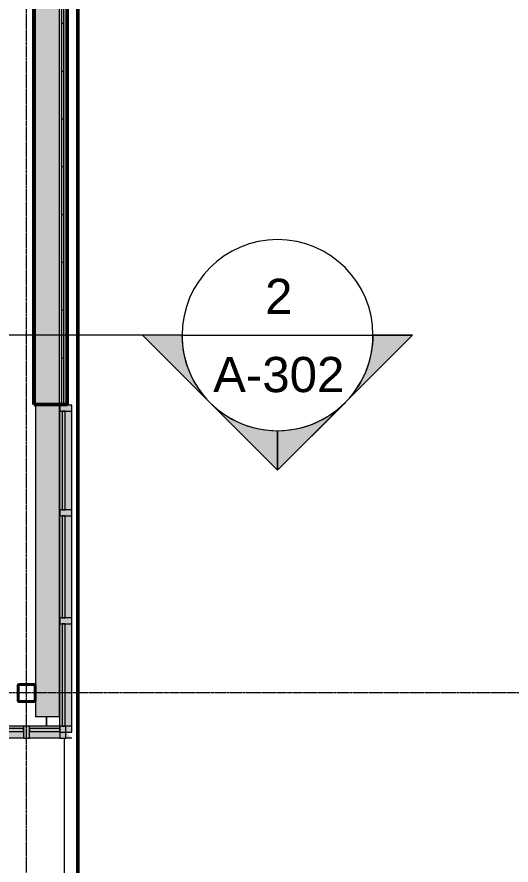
# Model space of a CAD drawing. Header units: inches. Extents: x 21836 to 26875, y -23174 to -20350.
# Drawn here: x 26267.1 to 26432.8, y -22841.9 to -22557.9 of the extents above; entities that cross this region are included whole.
import ezdxf

# ---------------------------------------------------------------- set-up
doc = ezdxf.new("R2010")
doc.units = ezdxf.units.IN
doc.header["$MEASUREMENT"] = 0
doc.linetypes.add('Grid Line 1_2_', pattern=[0.875, 0.5, -0.125, 0.125, -0.125])
doc.linetypes.add('Hidden', pattern=[0.28125, 0.1875, -0.09375])
for name, color, linetype, lineweight in [('A-GLAZ-CURT', 52, 'Continuous', 9), ('A-GLAZ-CWMG', 51, 'Continuous', 9), ('A-PROP-SBCK', 71, 'Hidden', 50), ('A-WALL', 113, 'Continuous', 13), ('A-WALL-PATT', 111, 'Continuous', 50), ('C-BLDG-PADS', 91, 'Continuous', 9), ('C-TOPO', 7, 'Continuous', 9), ('Conc', 7, 'Continuous', 9), ('G-ANNO-SYMB', 111, 'Continuous', 9), ('L-SITE-WALL', 31, 'Continuous', 13), ('S-BEAM', 12, 'Continuous', 9), ('S-COLS', 52, 'Continuous', 9), ('S-GRID', 1, 'Continuous', 9)]:
    doc.layers.add(name, color=color, linetype=linetype, lineweight=lineweight)
doc.styles.add('Arial_1', font='arial.ttf', dxfattribs={"height": 11.802395})

# ---------------------------------------------------------------- blocks, each defined once
blk = doc.blocks.new('HSS-Hollow Structural Section-Column - HSS6X6X1_4-V10-First Floor Plan')
at = {"layer": 'S-COLS', "lineweight": 30}
for p, q in [((2.534, 3), (-2.534, 3)), ((-3, 2.534), (-3, -2.534)), ((-2.767, -2.534), (-2.767, 2.534)), ((-2.534, 2.767), (2.534, 2.767)), ((2.767, 2.534), (2.767, -2.534)), ((3, -2.534), (3, 2.534)), ((2.534, -2.767), (-2.534, -2.767)), ((-2.534, -3), (2.534, -3))]:
    blk.add_line(p, q, dxfattribs=at)
for centre, radius, start, end in [((-2.534, 2.534), 0.466, 90, 180), ((2.534, 2.534), 0.466, 360, 90), ((-2.534, 2.534), 0.233, 90, 180), ((2.534, 2.534), 0.233, 0, 90), ((-2.534, -2.534), 0.466, 180, 270), ((-2.534, -2.534), 0.233, 180, 270), ((2.534, -2.534), 0.466, 270, 360), ((2.534, -2.534), 0.233, 270, 360)]:
    blk.add_arc(centre, radius, start, end, dxfattribs=at)
blk = doc.blocks.new('Girt_C - 8_D-841280-First Floor Plan')
at = {"layer": 'S-BEAM'}
for points in [[(26273.45, -22792.3), (26273.58, -22792.3), (26273.55, -22687.68), (26273.39, -22687.68), (26273.39, -22792.3)], [(26281.2, -22792.3), (26281.2, -22687.68), (26273.58, -22687.68), (26273.58, -22792.3), (26277.44, -22792.3)], [(26281.34, -22792.3), (26281.39, -22792.3), (26281.34, -22687.68), (26281.2, -22687.68), (26281.2, -22792.3)]]:
    blk.add_hatch(color=256, dxfattribs=at).paths.add_polyline_path(points, flags=0)
for p, q in [((26273.39, -22687.68), (26273.39, -22781.77)), ((26281.39, -22792.3), (26281.39, -22687.68)), ((26273.39, -22786.84), (26273.39, -22792.3)), ((26273.58, -22792.3), (26273.39, -22792.3)), ((26281.2, -22792.3), (26273.58, -22792.3)), ((26281.39, -22792.3), (26281.2, -22792.3))]:
    blk.add_line(p, q, dxfattribs=at)
blk = doc.blocks.new('System Panel - Glazed-827454-First Floor Plan')
at = {"layer": 'A-GLAZ-CURT', "transparency": 33554649}
blk.add_hatch(color=256, dxfattribs=at).paths.add_polyline_path([(17.09, 0.25), (17.09, 1.25), (-17.09, 1.25), (-17.09, 0.25)], flags=0)
at = {"layer": 'A-GLAZ-CURT', "lineweight": 13}
for p, q in [((17.09, 1.25), (-17.09, 1.25)), ((-17.09, 1.25), (-17.09, 0.25)), ((-17.09, 0.25), (17.09, 0.25)), ((17.09, 0.25), (17.09, 1.25))]:
    blk.add_line(p, q, dxfattribs=at)
at = {"layer": 'A-GLAZ-CURT'}
for p, q in [((-17.09, 0.25), (-17.09, 1.25)), ((17.09, 1.25), (-17.09, 1.25)), ((-17.09, 0.25), (17.09, 0.25)), ((17.09, 1.25), (17.09, 0.25))]:
    blk.add_line(p, q, dxfattribs=at)
blk = doc.blocks.new('Rectangular Mullion - Rectangular Mullion 1-V28-First Floor Plan')
at = {"layer": 'A-GLAZ-CWMG'}
h = blk.add_hatch(color=256, dxfattribs=at)
h.paths.add_polyline_path([(26162.83, -22799.43), (26197.02, -22799.43), (26197.02, -22797.18), (26162.83, -22797.18)], flags=0)
h.paths.add_polyline_path([(26197.02, -22796.18), (26197.02, -22795.43), (26162.83, -22795.43), (26162.83, -22796.18)], flags=0)
blk.add_hatch(color=256, dxfattribs=at).paths.add_polyline_path([(26197.02, -22797.18), (26197.02, -22796.18), (26162.83, -22796.18), (26162.83, -22797.18)], flags=0)
for p, q in [((26197.02, -22795.43), (26162.83, -22795.43)), ((26197.02, -22799.43), (26162.83, -22799.43))]:
    blk.add_line(p, q, dxfattribs=at)
blk = doc.blocks.new('Rectangular Mullion - Rectangular Mullion 1-827457-First Floor Plan')
at = {"layer": 'A-GLAZ-CWMG'}
blk.add_hatch(color=256, dxfattribs=at).paths.add_polyline_path([(0, 2), (0, -2), (-2, -2), (-2, 2)], flags=0)
at = {"layer": 'A-GLAZ-CWMG', "lineweight": 20}
for p, q in [((-2, 2), (0, 2)), ((-2, -2), (-2, 2)), ((0, 2), (0, -2)), ((0, -2), (-2, -2))]:
    blk.add_line(p, q, dxfattribs=at)
blk = doc.blocks.new('System Panel - Glazed-827461-First Floor Plan')
at = {"layer": 'A-GLAZ-CURT', "transparency": 33554649}
blk.add_hatch(color=256, dxfattribs=at).paths.add_polyline_path([(-5.06, 0.25), (5.06, 0.25), (5.06, 1.25), (-5.06, 1.25)], flags=0)
at = {"layer": 'A-GLAZ-CURT', "lineweight": 13}
for p, q in [((5.06, 1.25), (-5.06, 1.25)), ((-5.06, 1.25), (-5.06, 0.25)), ((-5.06, 0.25), (5.06, 0.25)), ((5.06, 0.25), (5.06, 1.25))]:
    blk.add_line(p, q, dxfattribs=at)
at = {"layer": 'A-GLAZ-CURT'}
for p, q in [((-5.06, 0.25), (-5.06, 1.25)), ((5.06, 1.25), (-5.06, 1.25)), ((-5.06, 0.25), (5.06, 0.25)), ((5.06, 1.25), (5.06, 0.25))]:
    blk.add_line(p, q, dxfattribs=at)
blk = doc.blocks.new('Rectangular Mullion - Rectangular Mullion 1-779578-First Floor Plan')
at = {"layer": 'A-GLAZ-CWMG'}
h = blk.add_hatch(color=256, dxfattribs=at)
h.paths.add_polyline_path([(26277.44, -22799.43), (26281.52, -22799.43), (26281.52, -22797.18), (26271.39, -22797.18), (26271.39, -22799.43)], flags=0)
h.paths.add_polyline_path([(26285.52, -22799.43), (26283.52, -22797.43), (26283.52, -22799.43)], flags=0)
h.paths.add_polyline_path([(26277.44, -22796.18), (26281.52, -22796.18), (26281.52, -22795.43), (26271.39, -22795.43), (26271.39, -22796.18)], flags=0)
blk.add_hatch(color=256, dxfattribs=at).paths.add_polyline_path([(26277.44, -22797.18), (26281.52, -22797.18), (26281.52, -22796.18), (26271.39, -22796.18), (26271.39, -22797.18)], flags=0)
for p, q in [((26281.52, -22795.43), (26271.39, -22795.43)), ((26281.52, -22799.43), (26271.39, -22799.43)), ((26285.52, -22799.43), (26283.52, -22799.43))]:
    blk.add_line(p, q, dxfattribs=at)
blk = doc.blocks.new('Rectangular Mullion - Rectangular Mullion 1-827449-First Floor Plan')
at = {"layer": 'A-GLAZ-CWMG'}
blk.add_hatch(color=256, dxfattribs=at).paths.add_polyline_path([(1, 2), (1, -2), (-1, -2), (-1, 2)], flags=0)
at = {"layer": 'A-GLAZ-CWMG', "lineweight": 20}
for p, q in [((-1, 2), (1, 2)), ((-1, -2), (-1, 2)), ((1, 2), (1, -2)), ((1, -2), (-1, -2))]:
    blk.add_line(p, q, dxfattribs=at)
blk = doc.blocks.new('System Panel - Glazed-827432-First Floor Plan')
at = {"layer": 'A-GLAZ-CURT', "transparency": 33554649}
blk.add_hatch(color=256, dxfattribs=at).paths.add_polyline_path([(-16.53, -0.25), (-16.53, -1.25), (16.53, -1.25), (16.53, -0.25)], flags=0)
at = {"layer": 'A-GLAZ-CURT', "lineweight": 13}
for p, q in [((16.53, -0.25), (-16.53, -0.25)), ((-16.53, -0.25), (-16.53, -1.25)), ((-16.53, -1.25), (16.53, -1.25)), ((16.53, -1.25), (16.53, -0.25))]:
    blk.add_line(p, q, dxfattribs=at)
at = {"layer": 'A-GLAZ-CURT'}
for p, q in [((-16.53, -1.25), (-16.53, -0.25)), ((16.53, -0.25), (-16.53, -0.25)), ((-16.53, -1.25), (16.53, -1.25)), ((16.53, -0.25), (16.53, -1.25))]:
    blk.add_line(p, q, dxfattribs=at)
blk = doc.blocks.new('System Panel - Glazed-V29-First Floor Plan')
at = {"layer": 'A-GLAZ-CURT', "transparency": 33554649}
blk.add_hatch(color=256, dxfattribs=at).paths.add_polyline_path([(17.09, -0.25), (-17.09, -0.25), (-17.09, -1.25), (17.09, -1.25)], flags=0)
at = {"layer": 'A-GLAZ-CURT', "lineweight": 13}
for p, q in [((17.09, -0.25), (-17.09, -0.25)), ((-17.09, -0.25), (-17.09, -1.25)), ((-17.09, -1.25), (17.09, -1.25)), ((17.09, -1.25), (17.09, -0.25))]:
    blk.add_line(p, q, dxfattribs=at)
at = {"layer": 'A-GLAZ-CURT'}
for p, q in [((-17.09, -1.25), (-17.09, -0.25)), ((17.09, -0.25), (-17.09, -0.25)), ((-17.09, -1.25), (17.09, -1.25)), ((17.09, -0.25), (17.09, -1.25))]:
    blk.add_line(p, q, dxfattribs=at)
blk = doc.blocks.new('Rectangular Mullion - Rectangular Mullion 1-769360-First Floor Plan')
at = {"layer": 'A-GLAZ-CWMG'}
h = blk.add_hatch(color=256, dxfattribs=at)
h.paths.add_polyline_path([(22423.45, -22799.43), (22456.52, -22799.43), (22456.52, -22797.18), (22423.45, -22797.18)], flags=0)
h.paths.add_polyline_path([(22456.52, -22796.18), (22456.52, -22795.43), (22423.45, -22795.43), (22423.45, -22796.18)], flags=0)
blk.add_hatch(color=256, dxfattribs=at).paths.add_polyline_path([(22456.52, -22797.18), (22456.52, -22796.18), (22423.45, -22796.18), (22423.45, -22797.18)], flags=0)
for p, q in [((22423.45, -22795.43), (22456.52, -22795.43)), ((22423.45, -22799.43), (22456.52, -22799.43))]:
    blk.add_line(p, q, dxfattribs=at)
blk = doc.blocks.new('Rectangular Mullion - Rectangular Mullion 1-V30-First Floor Plan')
at = {"layer": 'A-GLAZ-CWMG'}
for points in [[(26285.52, -22795.43), (26285.52, -22761.18), (26283.27, -22761.18), (26283.27, -22795.37), (26282.27, -22795.37), (26282.27, -22761.18), (26281.52, -22761.18), (26281.52, -22795.43), (26283.52, -22795.43)], [(26283.27, -22795.37), (26283.27, -22761.18), (26282.27, -22761.18), (26282.27, -22795.37)]]:
    blk.add_hatch(color=256, dxfattribs=at).paths.add_polyline_path(points, flags=0)
for p, q in [((26281.52, -22795.43), (26281.52, -22761.18)), ((26285.52, -22795.43), (26285.52, -22761.18)), ((26281.52, -22796.18), (26281.52, -22795.43)), ((26281.52, -22796.37), (26281.52, -22796.18))]:
    blk.add_line(p, q, dxfattribs=at)
blk = doc.blocks.new('Rectangular Mullion - Rectangular Mullion 1-827436-First Floor Plan')
at = {"layer": 'A-GLAZ-CWMG'}
blk.add_hatch(color=256, dxfattribs=at).paths.add_polyline_path([(-2, -2), (-2, 2), (0, 2), (0, -2)], flags=0)
at = {"layer": 'A-GLAZ-CWMG', "lineweight": 20}
for p, q in [((-2, 2), (0, 2)), ((-2, -2), (-2, 2)), ((0, 2), (0, -2)), ((0, -2), (-2, -2))]:
    blk.add_line(p, q, dxfattribs=at)
blk = doc.blocks.new('Rectangular Mullion - Rectangular Mullion 1-827439-First Floor Plan')
at = {"layer": 'A-GLAZ-CWMG'}
blk.add_hatch(color=256, dxfattribs=at).paths.add_polyline_path([(0, -2), (0, 2), (-2, 2), (-2, -2)], flags=0)
at = {"layer": 'A-GLAZ-CWMG', "lineweight": 20}
for p, q in [((0, 2), (-2, 2)), ((-2, 2), (-2, -2)), ((0, -2), (0, 2)), ((-2, -2), (0, -2))]:
    blk.add_line(p, q, dxfattribs=at)
blk = doc.blocks.new('Rectangular Mullion - Rectangular Mullion 1-827430-First Floor Plan')
at = {"layer": 'A-GLAZ-CWMG'}
blk.add_hatch(color=256, dxfattribs=at).paths.add_polyline_path([(-1, -2), (-1, 2), (1, 2), (1, -2)], flags=0)
at = {"layer": 'A-GLAZ-CWMG', "lineweight": 20}
for p, q in [((-1, 2), (1, 2)), ((-1, -2), (-1, 2)), ((1, 2), (1, -2)), ((1, -2), (-1, -2))]:
    blk.add_line(p, q, dxfattribs=at)
blk = doc.blocks.new('System Panel - Glazed-827433-First Floor Plan')
at = {"layer": 'A-GLAZ-CURT', "transparency": 33554649}
blk.add_hatch(color=256, dxfattribs=at).paths.add_polyline_path([(-17.09, -0.25), (-17.09, -1.25), (17.09, -1.25), (17.09, -0.25)], flags=0)
at = {"layer": 'A-GLAZ-CURT', "lineweight": 13}
for p, q in [((17.09, -0.25), (-17.09, -0.25)), ((-17.09, -0.25), (-17.09, -1.25)), ((-17.09, -1.25), (17.09, -1.25)), ((17.09, -1.25), (17.09, -0.25))]:
    blk.add_line(p, q, dxfattribs=at)
at = {"layer": 'A-GLAZ-CURT'}
for p, q in [((-17.09, -1.25), (-17.09, -0.25)), ((17.09, -0.25), (-17.09, -0.25)), ((-17.09, -1.25), (17.09, -1.25)), ((17.09, -0.25), (17.09, -1.25))]:
    blk.add_line(p, q, dxfattribs=at)
blk = doc.blocks.new('Rectangular Mullion - Rectangular Mullion 1-769211-First Floor Plan')
at = {"layer": 'A-GLAZ-CWMG'}
h = blk.add_hatch(color=256, dxfattribs=at)
h.paths.add_polyline_path([(22798.39, -22493.23), (22798.39, -22459.04), (22797.64, -22459.04), (22797.64, -22493.23)], flags=0)
h.paths.add_polyline_path([(22796.64, -22493.23), (22796.64, -22459.04), (22794.39, -22459.04), (22794.39, -22493.23)], flags=0)
blk.add_hatch(color=256, dxfattribs=at).paths.add_polyline_path([(22797.64, -22493.23), (22797.64, -22459.04), (22796.64, -22459.04), (22796.64, -22493.23)], flags=0)
for p, q in [((22794.39, -22459.04), (22794.39, -22493.23)), ((22798.39, -22459.04), (22798.39, -22493.23))]:
    blk.add_line(p, q, dxfattribs=at)
blk = doc.blocks.new('Rectangular Mullion - Rectangular Mullion 1-827464-First Floor Plan')
at = {"layer": 'A-GLAZ-CWMG'}
blk.add_hatch(color=256, dxfattribs=at).paths.add_polyline_path([(1, -2), (-1, -2), (-1, 2), (1, 2)], flags=0)
at = {"layer": 'A-GLAZ-CWMG', "lineweight": 20}
for p, q in [((-1, 2), (1, 2)), ((-1, -2), (-1, 2)), ((1, 2), (1, -2)), ((1, -2), (-1, -2))]:
    blk.add_line(p, q, dxfattribs=at)
blk = doc.blocks.new('Section - Section Head - Filled-1526-First Floor Plan')
at = {"layer": 'G-ANNO-SYMB'}
h = blk.add_hatch(color=256, dxfattribs=at)
edge = h.paths.add_edge_path(flags=0)
edge.add_line((-0.4268, 0.1768), (-0.25, 0.3536))
edge.add_line((-0.25, 0.3536), (-0.25, 0.25))
edge.add_arc((-0.25, 0), 0.25, 90, 135)
h = blk.add_hatch(color=256, dxfattribs=at)
edge = h.paths.add_edge_path(flags=0)
edge.add_arc((-0.25, 0), 0.25, 45, 90)
edge.add_line((-0.25, 0.25), (-0.25, 0.3536))
edge.add_line((-0.25, 0.3536), (-0.0732, 0.1768))
h = blk.add_hatch(color=256, dxfattribs=at)
edge = h.paths.add_edge_path(flags=0)
edge.add_arc((-0.25, 0), 0.2503, 137.9216, 180)
edge.add_line((-0.5003, 0), (-0.6036, 0))
edge.add_line((-0.6036, 0), (-0.4358, 0.1678))
h = blk.add_hatch(color=256, dxfattribs=at)
edge = h.paths.add_edge_path(flags=0)
edge.add_line((-0.0642, 0.1678), (0.1036, 0))
edge.add_line((0.1036, 0), (0.0003, 0))
edge.add_arc((-0.25, 0), 0.2503, 0, 42.0784)
for p, q in [((-0.25, 0.3536), (-0.6036, 0)), ((-0.25, 0.3536), (-0.4268, 0.1768)), ((-0.25, 0.3536), (0.1036, 0)), ((-0.25, 0.25), (-0.25, 0.3536)), ((-0.0732, 0.1768), (-0.25, 0.3536)), ((-0.25, 0.3536), (-0.25, 0.25)), ((-0.4358, 0.1678), (-0.6036, 0)), ((0.1036, 0), (-0.0642, 0.1678)), ((-0.6036, 0), (-0.5003, 0)), ((0.0003, 0), (0.1036, 0)), ((-0.5, 0), (-0.6036, 0)), ((0, 0), (0.1036, 0))]:
    blk.add_line(p, q, dxfattribs=at)
for radius, start, end in [(0.25, 360, 180), (0.25, 90, 135), (0.25, 45, 90), (0.2503, 137.9216, 180), (0.2503, 0, 42.0784), (0.25, 180, 360)]:
    blk.add_arc((-0.25, 0), radius, start, end, dxfattribs=at)

msp = doc.modelspace()

# ---------------------------------------------------------------- hatches: boundary and pattern name
at = {"layer": 'A-WALL-PATT', "lineweight": 9}
h = msp.add_hatch(dxfattribs=at)
h.set_pattern_fill('FP_12', color=256, style=0, pattern_type=2)
h.set_pattern_definition([(0, (0, 0), (0, 16), []), (90, (0, 0), (-16, 1e-15), [])])
h.paths.add_polyline_path([(26282.14023, -22687.67781), (26282.89023, -22687.67781), (26282.89023, -22337.55281), (26282.14023, -22337.55281), (26282.14023, -22685.3365)], flags=0)
at = {"layer": 'L-SITE-WALL'}
for points in [[(26283.76523, -22687.67781), (26284.01523, -22687.67781), (26284.01523, -22336.42781), (26283.76523, -22336.42781), (26283.76523, -22685.3365)], [(26273.39023, -22687.67781), (26281.39023, -22687.67781), (26281.39023, -22339.05281), (26273.39023, -22339.05281), (26273.39023, -22685.3365)], [(26281.39023, -22687.67781), (26282.14023, -22687.67781), (26282.14023, -22338.30281), (26281.39023, -22338.30281), (26281.39023, -22685.3365)], [(26282.89023, -22687.67781), (26283.76523, -22687.67781), (26283.76523, -22336.67781), (26282.89023, -22336.67781), (26282.89023, -22685.3365)], [(26272.76523, -22687.67781), (26273.39023, -22687.67781), (26273.39023, -22347.05281), (26272.76523, -22347.05281), (26272.76523, -22685.3365)]]:
    msp.add_hatch(color=256, dxfattribs=at).paths.add_polyline_path(points, flags=0)

# ---------------------------------------------------------------- linework, layer by layer
at = {"layer": 'A-PROP-SBCK'}
msp.add_line((26287.51523, -20555.08885), (26287.51523, -23033.92248), dxfattribs=at)
at = {"layer": 'A-WALL'}
for p, q in [((26281.39023, -22687.67781), (26281.39023, -22339.05281)), ((26282.14023, -22687.67781), (26282.14023, -22338.30281)), ((26282.89023, -22687.67781), (26282.89023, -22337.55281)), ((26283.76523, -22687.67781), (26283.76523, -22336.67781)), ((26273.39023, -22687.67781), (26273.39023, -22347.05281))]:
    msp.add_line(p, q, dxfattribs=at)
at = {"layer": 'C-BLDG-PADS'}
msp.add_line((26277.07133, -22795.42781), (26277.07133, -22792.30281), dxfattribs=at)
at = {"layer": 'C-TOPO'}
msp.add_line((26277.07031, -22792.30281), (26277.07031, -22795.42781), dxfattribs=at)
at = {"layer": 'Conc'}
for p, q in [((26282.99063, -22687.67781), (26282.99063, -22687.92781)), ((26282.99063, -22799.42781), (26282.99063, -22952.06748))]:
    msp.add_line(p, q, dxfattribs=at)
at = {"layer": 'G-ANNO-SYMB'}
for q in [(21851.27267, -22664.44135), (26386.50937, -22664.44135)]:
    msp.add_line((26322.50937, -22664.44135), q, dxfattribs=at)
at = {"layer": 'L-SITE-WALL', "lineweight": 50}
for p, q in [((26284.01523, -22687.67781), (26284.01523, -22336.42781)), ((26272.76523, -22347.67781), (26272.76523, -22687.67781)), ((26272.76523, -22687.67781), (26284.01523, -22687.67781))]:
    msp.add_line(p, q, dxfattribs=at)
at = {"layer": 'S-GRID', "linetype": 'Grid Line 1_2_'}
for p, q in [((26270.39023, -23162.8711), (26270.39023, -20426.10083)), ((26875.45558, -22784.30281), (22016.39023, -22784.30281))]:
    msp.add_line(p, q, dxfattribs=at)

# ---------------------------------------------------------------- block references
at = {"layer": 'A-GLAZ-CURT', "rotation": 270}
for name, p in [('System Panel - Glazed-827432-First Floor Plan', (26283.51523, -22706.45906)), ('System Panel - Glazed-827433-First Floor Plan', (26283.51523, -22742.08406)), ('System Panel - Glazed-V29-First Floor Plan', (26283.51523, -22778.27156))]:
    msp.add_blockref(name, p, dxfattribs=at)
at = {"layer": 'A-GLAZ-CURT'}
for name, p in [('System Panel - Glazed-827454-First Floor Plan', (26252.29648, -22797.42781)), ('System Panel - Glazed-827461-First Floor Plan', (26276.45273, -22797.42781))]:
    msp.add_blockref(name, p, dxfattribs=at)
at = {"layer": 'A-GLAZ-CWMG'}
for name, p, rotation in [('Rectangular Mullion - Rectangular Mullion 1-827439-First Floor Plan', (26283.51523, -22687.92781), 89.99999999999997), ('Rectangular Mullion - Rectangular Mullion 1-769360-First Floor Plan', (3486.08741, -45146.44304), 90), ('Rectangular Mullion - Rectangular Mullion 1-769211-First Floor Plan', (49079.90545, -45218.22156), 180)]:
    msp.add_blockref(name, p, dxfattribs=dict(at, rotation=rotation))
at = {"layer": 'A-GLAZ-CWMG', "extrusion": (0, 0, -1)}
for name, p, rotation in [('Rectangular Mullion - Rectangular Mullion 1-827464-First Floor Plan', (-26283.51523, -22723.99031), 270), ('Rectangular Mullion - Rectangular Mullion 1-827430-First Floor Plan', (-26283.51523, -22760.17781), 270), ('Rectangular Mullion - Rectangular Mullion 1-827449-First Floor Plan', (-26270.39023, -22797.42781), 180), ('Rectangular Mullion - Rectangular Mullion 1-827457-First Floor Plan', (-26283.51523, -22797.42781), 180), ('Rectangular Mullion - Rectangular Mullion 1-827436-First Floor Plan', (-26283.51523, -22797.42781), 270)]:
    msp.add_blockref(name, p, dxfattribs=dict(at, rotation=rotation))
at = {"layer": 'A-GLAZ-CWMG'}
for name, p in [('Rectangular Mullion - Rectangular Mullion 1-V30-First Floor Plan', (0, 0)), ('Rectangular Mullion - Rectangular Mullion 1-V28-First Floor Plan', (72.375, 0)), ('Rectangular Mullion - Rectangular Mullion 1-779578-First Floor Plan', (0, 0))]:
    msp.add_blockref(name, p, dxfattribs=at)
at = {"layer": 'G-ANNO-SYMB', "xscale": 127.9999999999999, "yscale": 127.9999999999999, "zscale": 127.9999999999999, "rotation": 180}
msp.add_blockref('Section - Section Head - Filled-1526-First Floor Plan', (26322.50937, -22664.44135), dxfattribs=at)
at = {"layer": 'S-BEAM'}
msp.add_blockref('Girt_C - 8_D-841280-First Floor Plan', (0, 0), dxfattribs=at)
at = {"layer": 'S-COLS', "rotation": 180}
msp.add_blockref('HSS-Hollow Structural Section-Column - HSS6X6X1_4-V10-First Floor Plan', (26270.39023, -22784.30281), dxfattribs=at)

# ---------------------------------------------------------------- texts
at = {"layer": 'G-ANNO-SYMB', "attachment_point": 2, "line_spacing_factor": 0.938532, "style": 'Arial_1'}
for s, insert, char_height, width in [('2', (26354.9192, -22645.54919), 11.8024, 10.944), ('A-302', (26354.9192, -22671.73085), 11.802395, 52.416)]:
    msp.add_mtext(s, dxfattribs=dict(at, insert=insert, char_height=char_height, width=width))

doc.saveas('drawing.dxf')
